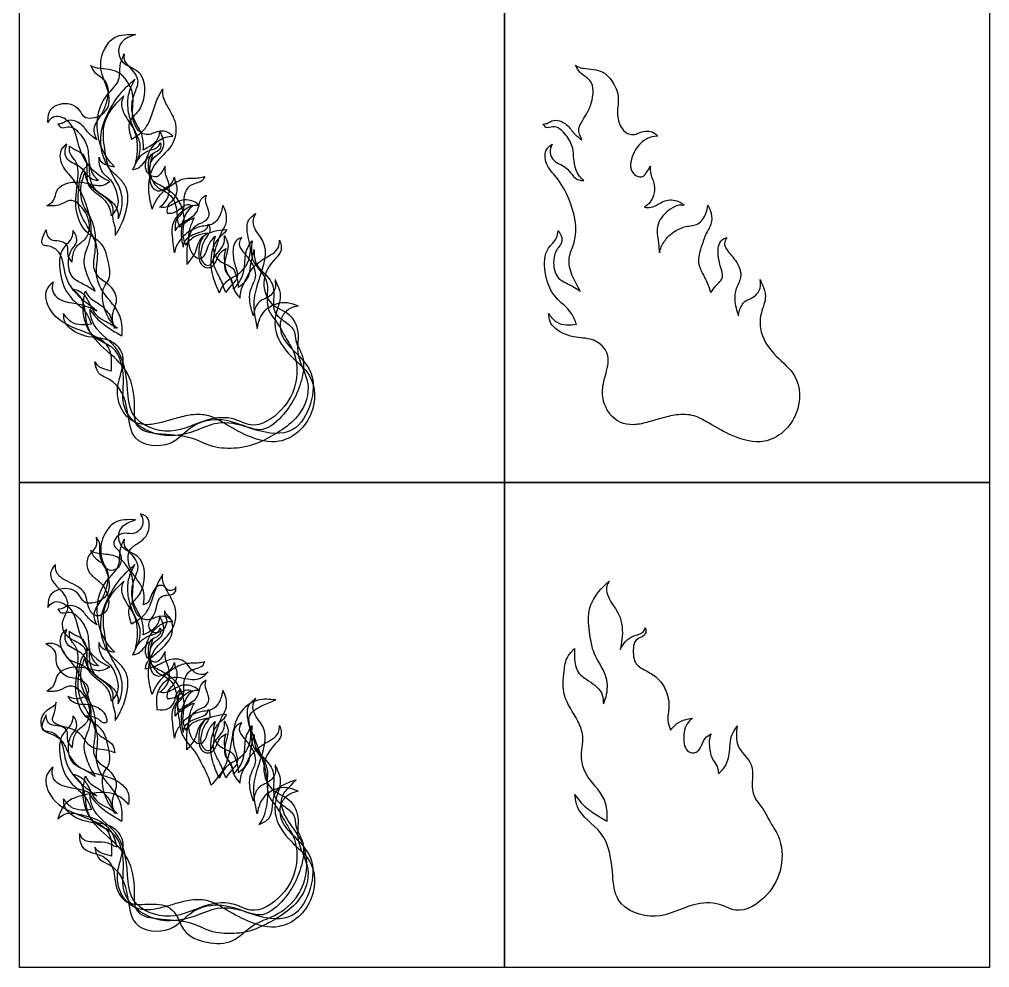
# Model space of a CAD drawing. Header units: millimetres. Extents: x 212 to 5793, y -739 to 2772.
# Drawn here: x 546.2 to 936, y -738.6 to -357.8 of the extents above; entities that cross this region are included whole.
import ezdxf

# ---------------------------------------------------------------- set-up
doc = ezdxf.new("R2010")
doc.units = ezdxf.units.MM
for name, color, linetype in [('Layer1', 6, 'Continuous'), ('Layer2', 2, 'Continuous'), ('Layer3', 5, 'Continuous'), ('Layer4', 4, 'Continuous'), ('Layer5', 3, 'Continuous'), ('Layer6', 1, 'Continuous')]:
    doc.layers.add(name, color=color, linetype=linetype)

msp = doc.modelspace()

# ---------------------------------------------------------------- linework, layer by layer
at = {"layer": 'Layer1'}
for points in [[(634.16, -465.39), (634.03, -464.2), (633.73, -461.55), (632.13, -456.72), (626.45, -455.69), (623.46, -450.27), (624.4, -446.7), (624.89, -444.85), (623.77, -446.1), (621.82, -448.27), (621.31, -451.83), (619.02, -454.53), (615.75, -452.54), (613.9, -448.2), (614.01, -442.55), (615.75, -438.89), (616.42, -437.49), (615.76, -437.73), (614.06, -438.35), (612.27, -439.9), (610.95, -440.85), (610.52, -441.16), (610.24, -440.34), (609.53, -438.3), (609.61, -434.8), (608.75, -431.09), (606.4, -427.31), (601.56, -425.87), (598.72, -421.34), (598.35, -416.39), (599.25, -413.48), (599.73, -411.9), (599.07, -412.37), (597.42, -413.55), (595.93, -416.06), (593.74, -417.78), (592.28, -418.03), (591.67, -418.14), (592.52, -416.58), (594.36, -413.2), (595.1, -407.28), (592.16, -402.15), (590.09, -396.62), (589.2, -390.57), (590.64, -385.47), (592.06, -382.87), (592.63, -381.83), (591.45, -382.87), (587.67, -386.2), (582.67, -393), (578.47, -402.41), (578.92, -411.9), (582.62, -418.56), (587.13, -422), (590.38, -426.99), (589.49, -433.88), (587.53, -439.93), (585.5, -443.31), (584.74, -444.57), (584.77, -443.4), (584.82, -441.17), (583.23, -437.71), (584.65, -432.58), (579.77, -428.27), (575.2, -425.52), (572.9, -422.1), (572.61, -420.06), (572.52, -419.4), (572.02, -420.74), (570.51, -424.78), (570.87, -431.81), (575.25, -437.49), (577.16, -444.56), (576.78, -451.31), (575.59, -457.65), (578.43, -462.23), (583.14, -464.55), (586.44, -470.55), (582.84, -476.15), (583.94, -480.04), (584.47, -481.91), (583.95, -480.09), (582.83, -476.21), (578.74, -472.03), (574.29, -469.96), (573.14, -467.61), (572.74, -466.78), (572.29, -468.98), (570.94, -475.49), (574.33, -485.89), (586.78, -489.62), (588.66, -502.18), (586.7, -515.94), (600.52, -526.67), (614.96, -524.38), (626.65, -518.62), (635.62, -520.8), (644.62, -523.72), (654.26, -515.63), (659.7, -505.09), (661, -493.42), (657.08, -487.98), (657.03, -482.24), (652.81, -479.03), (648.31, -475.96), (648.22, -470.29), (648.93, -464.34), (644.49, -459.68), (640.48, -455.43), (640.54, -451.92), (640.57, -450.19), (640, -452.39), (639.05, -456.06), (638.59, -462.05), (635.73, -464.21), (634.16, -465.39)], [(634.16, -660.27), (634.03, -659.08), (633.73, -656.43), (632.13, -651.6), (626.45, -650.57), (623.46, -645.15), (624.4, -641.58), (624.89, -639.73), (623.77, -640.98), (621.82, -643.15), (621.31, -646.71), (619.02, -649.41), (615.75, -647.42), (613.9, -643.08), (614.01, -637.43), (615.75, -633.77), (616.42, -632.37), (615.76, -632.61), (614.06, -633.23), (612.27, -634.78), (610.95, -635.73), (610.52, -636.04), (610.24, -635.22), (609.53, -633.18), (609.61, -629.68), (608.75, -625.97), (606.4, -622.19), (601.56, -620.75), (598.72, -616.22), (598.35, -611.27), (599.25, -608.36), (599.73, -606.78), (599.07, -607.25), (597.42, -608.43), (595.93, -610.94), (593.74, -612.66), (592.28, -612.91), (591.67, -613.02), (592.52, -611.46), (594.36, -608.08), (595.1, -602.16), (592.16, -597.03), (590.09, -591.5), (589.2, -585.45), (590.64, -580.35), (592.06, -577.76), (592.63, -576.71), (591.45, -577.75), (587.67, -581.08), (582.67, -587.88), (578.47, -597.29), (578.92, -606.78), (582.62, -613.44), (587.13, -616.88), (590.38, -621.87), (589.49, -628.76), (587.53, -634.82), (585.5, -638.19), (584.74, -639.45), (584.77, -638.28), (584.82, -636.05), (583.23, -632.59), (584.65, -627.46), (579.77, -623.15), (575.2, -620.4), (572.9, -616.98), (572.61, -614.94), (572.52, -614.28), (572.02, -615.62), (570.51, -619.66), (570.87, -626.69), (575.25, -632.37), (577.16, -639.44), (576.78, -646.19), (575.59, -652.53), (578.43, -657.11), (583.14, -659.43), (586.44, -665.43), (582.84, -671.03), (583.94, -674.92), (584.47, -676.79), (583.95, -674.97), (582.83, -671.09), (578.74, -666.91), (574.29, -664.84), (573.14, -662.49), (572.74, -661.66), (572.29, -663.86), (570.94, -670.37), (574.33, -680.77), (586.78, -684.5), (588.66, -697.06), (586.7, -710.82), (600.52, -721.55), (614.96, -719.26), (626.65, -713.5), (635.62, -715.68), (644.62, -718.6), (654.26, -710.51), (659.7, -699.97), (661, -688.3), (657.08, -682.86), (657.03, -677.12), (652.81, -673.91), (648.31, -670.84), (648.22, -665.17), (648.93, -659.22), (644.49, -654.56), (640.48, -650.31), (640.54, -646.8), (640.57, -645.07), (640, -647.27), (639.05, -650.94), (638.59, -656.93), (635.73, -659.09), (634.16, -660.27)]]:
    msp.add_open_spline(points, degree=3, knots=[0, 0, 0, 0, 3.375201, 7.529173, 12.855339, 17.631613, 22.827219, 22.827219, 22.827219, 27.366572, 30.660267, 32.884442, 35.678193, 39.127715, 46.101529, 50.397008, 50.397008, 50.397008, 52.325213, 55.410056, 56.87162, 56.87162, 56.87162, 59.281532, 62.838327, 66.468617, 69.822868, 74.622497, 79.716199, 83.56891, 88.125675, 88.125675, 88.125675, 90.360038, 93.723252, 96.116643, 97.809718, 97.809718, 97.809718, 102.752938, 108.524921, 113.326998, 118.820914, 125.009905, 129.925574, 133.237998, 133.237998, 133.237998, 137.595177, 147.244879, 156.514004, 165.737453, 172.553321, 176.919887, 181.477457, 188.334308, 195.16853, 199.246893, 199.246893, 199.246893, 202.464437, 205.389799, 209.527321, 215.880461, 220.989542, 224.841267, 226.691807, 226.691807, 226.691807, 230.66541, 238.704998, 244.774965, 250.242067, 258.639215, 263.646888, 267.482707, 272.540376, 278.247035, 283.847766, 289.065187, 289.065187, 289.065187, 294.267131, 300.160745, 304.787025, 307.289479, 307.289479, 307.289479, 313.57691, 325.924403, 332.789939, 347.001574, 355.314514, 370.922727, 385.821518, 394.513053, 406.240506, 410.332675, 419.930524, 436.354124, 444.175625, 450.602995, 454.156231, 459.195862, 464.398999, 468.286501, 474.056724, 480.370933, 485.109322, 489.729862, 489.729862, 489.729862, 496.120389, 500.397595, 505.573236, 505.573236, 505.573236, 505.573236], dxfattribs=at)
at = {"layer": 'Layer2'}
for points in [[(639.71, -446.71), (638.92, -447.83), (636.61, -451.14), (637.07, -457.46), (635.18, -463.13), (632.9, -465.26), (632.16, -465.96), (632.08, -464.93), (631.93, -462.82), (629.21, -459.75), (628.55, -455.41), (628.35, -451.69), (629.12, -450.14), (629.28, -449.82), (628.41, -450.37), (626.4, -451.63), (625.5, -454.61), (624.13, -456.75), (622.31, -457.81), (620.12, -457.23), (618.49, -455.11), (618.06, -450.86), (618.7, -446.12), (621.18, -444.04), (621.77, -443.54), (620.31, -443.78), (618, -444.16), (614.96, -445.96), (613.69, -447.53), (612.96, -448.43), (612.46, -447.11), (611.32, -444.11), (612.78, -438.67), (611.5, -432.49), (607.85, -427.05), (602.93, -424.5), (598.58, -421.98), (597.73, -417.13), (598.01, -411.75), (602.18, -410.95), (603.24, -408.83), (602.94, -407.72), (602.82, -407.27), (602.6, -407.79), (601.77, -409.75), (598.01, -410.24), (594.66, -412.6), (593.38, -414.81), (592.73, -415.94), (592.99, -414.62), (593.89, -410.05), (593.37, -402.24), (588.28, -396.63), (586.74, -391.37), (587.89, -389.21), (588.24, -388.55), (587.1, -389.59), (583.54, -392.83), (579.2, -400.18), (580.41, -409.38), (581.83, -418.47), (587.4, -425.29), (587.89, -432.98), (586.47, -436.59), (585.96, -437.88), (585.92, -436.64), (585.8, -432.66), (580.88, -428.95), (575.17, -425.55), (574.14, -420.08), (574.33, -416.76), (574.39, -415.64), (573.37, -416.66), (570.92, -419.12), (569.95, -425.92), (569.24, -435.34), (575.28, -442.91), (578.52, -451.57), (576.41, -458.84), (579.24, -468.07), (586.43, -473.84), (587.67, -481.29), (587.48, -484.24), (587.44, -484.88), (585.54, -483.83), (581.62, -481.65), (577.19, -478.03), (575.17, -475.21), (574.51, -474.28), (574.74, -476.02), (575.62, -482.45), (587.86, -489.32), (589.58, -503.95), (590.67, -519.44), (607.71, -525.83), (620, -518.08), (631.65, -517.23), (641.12, -522.85), (652.47, -515.38), (658.34, -503.77), (657.71, -492.14), (652.98, -485.66), (650.25, -479.65), (643.91, -473.54), (647.86, -462.21), (638.73, -455.61), (639.4, -449.56), (639.71, -446.71)], [(639.71, -641.59), (638.92, -642.72), (636.61, -646.02), (637.07, -652.34), (635.18, -658.01), (632.9, -660.14), (632.16, -660.84), (632.08, -659.81), (631.93, -657.7), (629.21, -654.63), (628.55, -650.29), (628.35, -646.57), (629.12, -645.02), (629.28, -644.7), (628.41, -645.25), (626.4, -646.51), (625.5, -649.49), (624.13, -651.63), (622.31, -652.69), (620.12, -652.11), (618.49, -649.99), (618.06, -645.74), (618.7, -641), (621.18, -638.92), (621.77, -638.42), (620.31, -638.66), (618, -639.04), (614.96, -640.84), (613.69, -642.41), (612.96, -643.31), (612.46, -641.99), (611.32, -638.99), (612.78, -633.55), (611.5, -627.37), (607.85, -621.93), (602.93, -619.38), (598.58, -616.86), (597.73, -612.01), (598.01, -606.63), (602.18, -605.83), (603.24, -603.71), (602.94, -602.6), (602.82, -602.15), (602.6, -602.67), (601.77, -604.63), (598.01, -605.12), (594.66, -607.48), (593.38, -609.69), (592.73, -610.82), (592.99, -609.5), (593.89, -604.93), (593.37, -597.12), (588.28, -591.51), (586.74, -586.25), (587.89, -584.09), (588.24, -583.43), (587.1, -584.47), (583.54, -587.71), (579.2, -595.06), (580.41, -604.26), (581.83, -613.35), (587.4, -620.17), (587.89, -627.86), (586.47, -631.47), (585.96, -632.76), (585.92, -631.52), (585.8, -627.54), (580.88, -623.83), (575.17, -620.43), (574.14, -614.96), (574.33, -611.64), (574.39, -610.52), (573.37, -611.54), (570.92, -614), (569.95, -620.8), (569.24, -630.22), (575.28, -637.79), (578.52, -646.45), (576.41, -653.72), (579.24, -662.95), (586.43, -668.72), (587.67, -676.17), (587.48, -679.12), (587.44, -679.76), (585.54, -678.71), (581.62, -676.53), (577.19, -672.91), (575.17, -670.09), (574.51, -669.16), (574.74, -670.9), (575.62, -677.33), (587.86, -684.2), (589.58, -698.83), (590.67, -714.32), (607.71, -720.71), (620, -712.96), (631.65, -712.11), (641.12, -717.73), (652.47, -710.26), (658.34, -698.65), (657.71, -687.02), (652.98, -680.54), (650.25, -674.53), (643.91, -668.42), (647.86, -657.09), (638.73, -650.49), (639.4, -644.44), (639.71, -641.59)]]:
    msp.add_open_spline(points, degree=3, knots=[0, 0, 0, 0, 4.024491, 11.86866, 18.136822, 21.160105, 21.160105, 21.160105, 24.171123, 27.342608, 32.927012, 37.03424, 38.088121, 38.088121, 38.088121, 41.072411, 45.012914, 46.949736, 48.628143, 50.956682, 53.000641, 56.284729, 63.582604, 65.865918, 65.865918, 65.865918, 70.268284, 72.812128, 76.268751, 76.268751, 76.268751, 80.41007, 85.672157, 92.517906, 98.793196, 104.493575, 109.315472, 112.588027, 119.096814, 121.958104, 123.961647, 125.344638, 125.344638, 125.344638, 126.986768, 131.488936, 135.229789, 139.073793, 139.073793, 139.073793, 143.133415, 153.10515, 160.7662, 165.748079, 167.944681, 167.944681, 167.944681, 172.591061, 182.426701, 191.888451, 199.647224, 209.753181, 217.20994, 221.364267, 221.364267, 221.364267, 224.98148, 232.974508, 237.900246, 244.552832, 247.969377, 247.969377, 247.969377, 252.197804, 258.166663, 267.825784, 279.538265, 285.881048, 294.824439, 301.065463, 313.774181, 320.730363, 322.659004, 322.659004, 322.659004, 329.180557, 336.136483, 339.554858, 339.554858, 339.554858, 344.689791, 358.50005, 376.03917, 386.475731, 402.62958, 418.763299, 429.074629, 435.85994, 449.816156, 462.33444, 474.915155, 481.962533, 486.074747, 494.769434, 506.217348, 515.333685, 523.420182, 523.420182, 523.420182, 523.420182], dxfattribs=at)
at = {"layer": 'Layer3'}
for points in [[(650.77, -446.53), (650.69, -447.54), (650.41, -451.04), (643.98, -453.7), (639.3, -457.96), (636.71, -463.25), (635, -466.71), (634.93, -469.17), (634.92, -469.7), (634.15, -468.91), (632.02, -466.71), (631.78, -462.24), (627.58, -457.92), (629.54, -452.63), (630.37, -447.73), (629.17, -445.66), (628.57, -444.62), (628.65, -445.3), (628.86, -447.12), (627.18, -450.45), (624.39, -452.84), (623.68, -455.57), (622.12, -457.15), (618.83, -454.95), (618.94, -450.33), (620.4, -446.31), (622.76, -443.75), (622.83, -441.51), (622.35, -440.39), (622.17, -439.97), (622.05, -440.51), (621.65, -442.18), (619.05, -443.19), (616.25, -444.02), (613.84, -445.3), (612.24, -447.34), (612.08, -448.71), (612, -449.31), (611.58, -447.34), (610.69, -443.15), (612.11, -437.61), (614.13, -434.05), (615.5, -433.01), (615.82, -432.76), (615.12, -432.45), (613.05, -431.54), (610.7, -434.2), (608.02, -435.63), (606.35, -435.67), (605.53, -435.69), (605.5, -434.52), (605.46, -432.63), (607.93, -430.53), (609.61, -427.88), (609.53, -424.87), (608.73, -422.89), (608.6, -421.76), (608.53, -421.17), (608.22, -422.06), (607.66, -423.68), (605.11, -425.4), (602.24, -427.45), (599.29, -425.22), (598.1, -420.61), (598.07, -414.11), (603.11, -411.48), (604.5, -407.93), (603.75, -405.06), (602.87, -403.42), (602.59, -402.88), (602.52, -403.56), (602.33, -405.4), (600.51, -407.58), (598.12, -409.03), (596.63, -409.78), (595.88, -410.17), (595.92, -408.26), (595.99, -404.34), (592.74, -399.56), (590.72, -393.82), (591.93, -388.17), (594.99, -381.97), (591.02, -377.47), (587.95, -374.2), (588.24, -372.4), (588.36, -371.65), (587.7, -373.12), (586.22, -376.39), (587.01, -383.25), (578.65, -389.67), (576.23, -402.33), (580.04, -412.29), (583.68, -416.22), (584.39, -416.99), (583.64, -416.83), (581.86, -416.44), (579.69, -415.67), (578.46, -414.25), (578.32, -413.5), (578.26, -413.13), (578.22, -413.82), (578.1, -416.41), (579.86, -420.03), (583.49, -422.52), (585.08, -426.38), (586.5, -430.7), (585.25, -434.69), (583.62, -436.2), (583.09, -436.69), (582.9, -435.48), (582.39, -432.25), (578.5, -428.35), (573.03, -424.78), (573.39, -418.92), (573.24, -414.85), (571.6, -411.18), (568.48, -410.24), (566.79, -409.01), (566.31, -408.66), (566.3, -409.58), (566.26, -411.99), (570.25, -415.69), (569.62, -424.15), (568.11, -433.43), (571.7, -443.37), (580.26, -447.42), (582.06, -455.24), (583.08, -461.78), (579, -466.28), (579.81, -472.18), (581.71, -477.91), (584.22, -480.55), (585.48, -481.86), (584.15, -480.98), (581.69, -479.33), (576.35, -477.08), (574.56, -471.4), (571.26, -466.96), (568.61, -466.29), (567.56, -466.02), (569.01, -467.35), (573.31, -471.27), (572.08, -482.33), (580.92, -490.74), (590.2, -498.35), (592.94, -509.58), (591.72, -523.84), (604.53, -524.31), (616.63, -525.59), (623.61, -530.24), (636.45, -530.23), (645.21, -526.81), (659.52, -518.4), (664.19, -503.58), (656.91, -493.51), (658.94, -483.75), (655.59, -475.41), (646.02, -472.88), (643.05, -461.98), (647.53, -455.25), (652.11, -450.74), (651.21, -447.92), (650.77, -446.53)], [(650.77, -641.41), (650.69, -642.42), (650.41, -645.92), (643.98, -648.58), (639.3, -652.84), (636.71, -658.13), (635, -661.59), (634.93, -664.05), (634.92, -664.58), (634.15, -663.79), (632.02, -661.59), (631.78, -657.12), (627.58, -652.8), (629.54, -647.51), (630.37, -642.61), (629.17, -640.54), (628.57, -639.5), (628.65, -640.18), (628.86, -642), (627.18, -645.33), (624.39, -647.72), (623.68, -650.45), (622.12, -652.03), (618.83, -649.83), (618.94, -645.21), (620.4, -641.19), (622.76, -638.63), (622.83, -636.39), (622.35, -635.27), (622.17, -634.85), (622.05, -635.39), (621.65, -637.06), (619.05, -638.07), (616.25, -638.9), (613.84, -640.18), (612.24, -642.22), (612.08, -643.59), (612, -644.19), (611.58, -642.23), (610.69, -638.03), (612.11, -632.49), (614.13, -628.93), (615.5, -627.89), (615.82, -627.64), (615.12, -627.33), (613.05, -626.42), (610.7, -629.08), (608.02, -630.51), (606.35, -630.55), (605.53, -630.57), (605.5, -629.4), (605.46, -627.51), (607.93, -625.41), (609.61, -622.76), (609.53, -619.75), (608.73, -617.77), (608.6, -616.65), (608.53, -616.05), (608.22, -616.94), (607.66, -618.56), (605.11, -620.28), (602.24, -622.33), (599.29, -620.1), (598.1, -615.49), (598.07, -608.99), (603.11, -606.37), (604.5, -602.81), (603.75, -599.94), (602.87, -598.3), (602.59, -597.76), (602.52, -598.44), (602.33, -600.28), (600.51, -602.46), (598.12, -603.91), (596.63, -604.66), (595.88, -605.05), (595.92, -603.14), (595.99, -599.22), (592.74, -594.44), (590.72, -588.7), (591.93, -583.05), (594.99, -576.85), (591.02, -572.35), (587.95, -569.09), (588.24, -567.28), (588.36, -566.53), (587.7, -568), (586.22, -571.27), (587.01, -578.13), (578.65, -584.55), (576.23, -597.21), (580.04, -607.17), (583.68, -611.1), (584.39, -611.87), (583.64, -611.71), (581.86, -611.32), (579.69, -610.55), (578.46, -609.13), (578.32, -608.38), (578.26, -608.01), (578.22, -608.7), (578.1, -611.29), (579.86, -614.91), (583.49, -617.4), (585.08, -621.26), (586.5, -625.58), (585.25, -629.57), (583.62, -631.08), (583.09, -631.57), (582.9, -630.36), (582.39, -627.13), (578.5, -623.23), (573.03, -619.66), (573.39, -613.8), (573.24, -609.73), (571.6, -606.06), (568.48, -605.12), (566.79, -603.89), (566.31, -603.54), (566.3, -604.46), (566.26, -606.87), (570.25, -610.57), (569.62, -619.03), (568.11, -628.31), (571.7, -638.25), (580.26, -642.3), (582.06, -650.12), (583.08, -656.66), (579, -661.16), (579.81, -667.06), (581.71, -672.79), (584.22, -675.43), (585.48, -676.74), (584.15, -675.86), (581.69, -674.21), (576.35, -671.96), (574.56, -666.28), (571.26, -661.84), (568.61, -661.17), (567.56, -660.9), (569.01, -662.23), (573.31, -666.15), (572.08, -677.21), (580.92, -685.62), (590.2, -693.23), (592.94, -704.46), (591.72, -718.72), (604.53, -719.19), (616.63, -720.47), (623.61, -725.12), (636.45, -725.11), (645.21, -721.69), (659.52, -713.28), (664.19, -698.46), (656.91, -688.39), (658.94, -678.63), (655.59, -670.29), (646.02, -667.76), (643.05, -656.86), (647.53, -650.13), (652.11, -645.62), (651.21, -642.8), (650.77, -641.41)]]:
    msp.add_open_spline(points, degree=3, knots=[0, 0, 0, 0, 2.908811, 10.09273, 18.011269, 21.933308, 27.684968, 29.272717, 29.272717, 29.272717, 32.520816, 38.272475, 41.712779, 49.385944, 52.846998, 56.312183, 56.312183, 56.312183, 58.319808, 61.747776, 66.923086, 68.9097, 70.151727, 72.86982, 77.785405, 83.001962, 85.577947, 87.858462, 89.225628, 89.225628, 89.225628, 90.832483, 94.189336, 96.536134, 99.862885, 102.164764, 103.951442, 103.951442, 103.951442, 109.9242, 116.681107, 120.626166, 121.838125, 121.838125, 121.838125, 123.986044, 128.180636, 130.678619, 133.101029, 133.101029, 133.101029, 136.36715, 138.407663, 142.409953, 145.407537, 147.006204, 148.793498, 148.793498, 148.793498, 151.527507, 153.740478, 158.040504, 160.323557, 163.467056, 172.326853, 176.447368, 179.295756, 183.064588, 184.904465, 184.904465, 184.904465, 186.933382, 190.377847, 192.840121, 195.364917, 195.364917, 195.364917, 200.952908, 206.823098, 212.258404, 218.668734, 223.869313, 231.318899, 234.383164, 236.55667, 236.55667, 236.55667, 241.364578, 247.255295, 255.622139, 269.957522, 282.844653, 285.989616, 285.989616, 285.989616, 288.295198, 291.49451, 292.628566, 293.742856, 293.742856, 293.742856, 295.817009, 301.522429, 304.707179, 308.789673, 313.648955, 318.146594, 320.28467, 320.28467, 320.28467, 323.87808, 329.896359, 336.267524, 341.869213, 345.979004, 348.709098, 353.20319, 354.995516, 354.995516, 354.995516, 357.672639, 362.013859, 369.814789, 381.101759, 390.946204, 398.702826, 407.349892, 413.792648, 417.100213, 424.485814, 429.868766, 435.229356, 435.229356, 435.229356, 440.050673, 444.164466, 451.891435, 456.726786, 459.903904, 459.903904, 459.903904, 465.605297, 476.746603, 489.058707, 499.941226, 512.57179, 520.909133, 536.920118, 549.558324, 560.200304, 568.991602, 580.301534, 596.504177, 609.313323, 622.938424, 629.57692, 638.533654, 646.598349, 656.865854, 666.28462, 670.438781, 674.48489, 674.48489, 674.48489, 674.48489], dxfattribs=at)
at = {"layer": 'Layer4'}
for points in [[(607.85, -404.73), (606.19, -403.32), (600.74, -403.19), (599.14, -403.83), (596.58, -403.96), (591.84, -397.6), (591.84, -388.51), (589.02, -381.98), (585.69, -378.97), (577.94, -377.44), (575.69, -376.8), (574.8, -376.22)], [(574.8, -376.22), (576.59, -379.1), (580.56, -382.37), (581.07, -391.47), (579.18, -395.87), (577.13, -399.15), (576.11, -401.81), (577.34, -406.11)], [(577.34, -406.11), (574.33, -403.79), (571.18, -400.13), (565.28, -398.59), (563.35, -399.55), (561.68, -399.87)], [(561.68, -399.87), (563.16, -401.28), (565.53, -400.96), (570.86, -404.23), (573.62, -409.56), (574.07, -413.8), (576.3, -420.76), (578.04, -422.53)], [(604.85, -416.78), (603.44, -419.08), (601.45, -421), (597.73, -419.32), (597.28, -413.88), (601.13, -407.41), (603.63, -405.62), (606.45, -404.79), (607.85, -404.73)], [(565.34, -407.97), (563.34, -409.71), (563.15, -415.7), (567.02, -421.13), (572.05, -429.84), (574.19, -447.44), (572.22, -453.71), (573.47, -460.66), (576.68, -466.98)], [(578.04, -422.53), (576.11, -422.28), (570.88, -417.38), (565.6, -413.9), (564.57, -411.32), (565.34, -407.97)], [(602.54, -433.18), (604.79, -431.14), (606.13, -423.24), (605.1, -420.3), (604.78, -418.5), (604.85, -416.78)], [(618.43, -432.42), (616.83, -431.26), (611.26, -430.5), (606.51, -432.8), (603.7, -433.38), (602.54, -433.18)], [(608.49, -451.58), (608.05, -447.59), (607.92, -440.23), (613.11, -433.82), (616.51, -432.42), (618.43, -432.42)], [(627.98, -432.38), (627.08, -435.8), (623.96, -439.87), (619.06, -441.01), (614.22, -443.18), (611.74, -445.28), (610.4, -446.99), (609.19, -449.09), (608.49, -451.58)], [(629.13, -467.51), (627.66, -463.62), (626.46, -461.07), (624.37, -456.28), (625.63, -448.16), (627.6, -443.13), (629.13, -440.02), (629.26, -435.69), (627.98, -432.38)], [(567.76, -442.61), (567.13, -445.52), (563.92, -449.67), (562.57, -459.21), (566.72, -469.29), (573.08, -475.85), (575.16, -480.26)], [(576.68, -466.98), (572.37, -464.39), (567.96, -461.7), (565.99, -454.54), (567.55, -449.87), (568.79, -448.21), (569, -444.69), (567.76, -442.61)], [(635.56, -445.43), (633.65, -446.39), (632.06, -452.05), (633.14, -457.39), (633.78, -461.27), (631.17, -464.84), (629.13, -467.51)], [(640.21, -476.92), (638.74, -470.43), (639.32, -465.92), (641.1, -461.4), (639, -454.66), (635.43, -450.08), (634.67, -448.36), (635.12, -446.2), (635.56, -445.43)], [(648.93, -462.33), (649.84, -464.34), (651.05, -468.99), (649.43, -475.65), (649.03, -481.81), (655.39, -493.04), (662.77, -501.01), (663.47, -515.95), (650.65, -527.25), (637.92, -525.03), (628.43, -519.99), (622.37, -517.06), (615.3, -516.66), (609.03, -518.07), (603.38, -519.68), (597.82, -520.59), (592.87, -519.68), (587.02, -513.73), (585.6, -506.66), (587.02, -499.9), (587.49, -492.01), (582.43, -486.83), (575.03, -485.44), (566.67, -481.95), (564.52, -479.17), (563.95, -475.95)], [(648.93, -462.33), (648.93, -465.79), (645.56, -469.67), (642.95, -471.01), (640.65, -474.76), (640.21, -476.92)], [(575.16, -480.26), (571.19, -480.52), (567.08, -479.29), (563.95, -475.95)], [(607.85, -599.61), (606.19, -598.2), (600.74, -598.07), (599.14, -598.71), (596.58, -598.84), (591.84, -592.48), (591.84, -583.39), (589.02, -576.86), (585.69, -573.85), (577.94, -572.32), (575.69, -571.68), (574.8, -571.1)], [(574.8, -571.1), (576.59, -573.98), (580.56, -577.25), (581.07, -586.35), (579.18, -590.75), (577.13, -594.03), (576.11, -596.69), (577.34, -600.99)], [(577.34, -600.99), (574.33, -598.67), (571.18, -595.01), (565.28, -593.47), (563.35, -594.43), (561.68, -594.75)], [(561.68, -594.75), (563.16, -596.16), (565.53, -595.84), (570.86, -599.12), (573.62, -604.44), (574.07, -608.68), (576.3, -615.64), (578.04, -617.41)], [(604.85, -611.66), (603.44, -613.96), (601.45, -615.88), (597.73, -614.2), (597.28, -608.76), (601.13, -602.29), (603.63, -600.5), (606.45, -599.67), (607.85, -599.61)], [(565.34, -602.85), (563.34, -604.59), (563.15, -610.58), (567.02, -616.01), (572.05, -624.72), (574.19, -642.32), (572.22, -648.59), (573.47, -655.54), (576.68, -661.87)], [(578.04, -617.41), (576.11, -617.16), (570.88, -612.26), (565.6, -608.78), (564.57, -606.2), (565.34, -602.85)], [(602.54, -628.06), (604.79, -626.02), (606.13, -618.12), (605.1, -615.18), (604.78, -613.38), (604.85, -611.66)], [(618.43, -627.3), (616.83, -626.14), (611.26, -625.38), (606.51, -627.68), (603.7, -628.26), (602.54, -628.06)], [(608.49, -646.46), (608.05, -642.47), (607.92, -635.11), (613.11, -628.7), (616.51, -627.3), (618.43, -627.3)], [(627.98, -627.26), (627.08, -630.68), (623.96, -634.75), (619.06, -635.9), (614.22, -638.06), (611.74, -640.16), (610.4, -641.88), (609.19, -643.97), (608.49, -646.46)], [(629.13, -662.39), (627.66, -658.5), (626.46, -655.95), (624.37, -651.16), (625.63, -643.04), (627.6, -638.01), (629.13, -634.9), (629.26, -630.57), (627.98, -627.26)], [(567.76, -637.49), (567.13, -640.4), (563.92, -644.55), (562.57, -654.09), (566.72, -664.17), (573.08, -670.73), (575.16, -675.14)], [(576.68, -661.87), (572.37, -659.27), (567.96, -656.58), (565.99, -649.42), (567.55, -644.75), (568.79, -643.09), (569, -639.57), (567.76, -637.49)], [(635.56, -640.31), (633.65, -641.27), (632.06, -646.93), (633.14, -652.27), (633.78, -656.15), (631.17, -659.72), (629.13, -662.39)], [(640.21, -671.8), (638.74, -665.31), (639.32, -660.8), (641.1, -656.28), (639, -649.54), (635.43, -644.96), (634.67, -643.24), (635.12, -641.08), (635.56, -640.31)], [(648.93, -657.21), (649.84, -659.22), (651.05, -663.87), (649.43, -670.53), (649.03, -676.69), (655.39, -687.92), (662.77, -695.89), (663.47, -710.83), (650.65, -722.13), (637.92, -719.91), (628.43, -714.87), (622.37, -711.94), (615.3, -711.54), (609.03, -712.95), (603.38, -714.56), (597.82, -715.47), (592.87, -714.56), (587.02, -708.61), (585.6, -701.54), (587.02, -694.78), (587.49, -686.89), (582.43, -681.71), (575.03, -680.32), (566.67, -676.83), (564.52, -674.05), (563.95, -670.83)], [(648.93, -657.21), (648.93, -660.67), (645.56, -664.55), (642.95, -665.89), (640.65, -669.64), (640.21, -671.8)], [(575.16, -675.14), (571.19, -675.4), (567.08, -674.17), (563.95, -670.83)]]:
    msp.add_spline(points, degree=3, dxfattribs=at)
at = {"layer": 'Layer5'}
for points in [[(546.23, -348.87), (741.11, -348.87), (741.11, -543.75), (546.23, -543.75)], [(741.11, -348.87), (935.99, -348.87), (935.99, -543.75), (741.11, -543.75)]]:
    msp.add_lwpolyline(points, close=True, dxfattribs=at)
for points, knots in [([(658.22, -472.86), (656.83, -472.3), (652.43, -470.55), (645.77, -472.96), (642.56, -477.99), (642.05, -480.6), (641.77, -481.99), (640.98, -478.26), (639.52, -471.48), (643, -460.37), (646.98, -448.9), (640.6, -442.73), (639.77, -438.36), (640.73, -436.53), (641.16, -435.72), (639.96, -436.64), (637.89, -438.24), (637.38, -444.01), (640.48, -450.85), (636.34, -459.76), (629.15, -462.28), (627.35, -465.94), (626.53, -467.61), (625.42, -465.15), (622.78, -459.3), (622.85, -450.63), (626.32, -445.22), (628.75, -443.55), (629.35, -442.43), (629.49, -442.15), (627.83, -442.31), (624.26, -442.66), (618.18, -445.23), (617.33, -451.88), (614.62, -454.97), (613.45, -456.3), (613.43, -454.92), (613.36, -449.53), (614.29, -440.66), (621.01, -439.28), (622.93, -435.85), (621.3, -432.79), (620.73, -430.05), (621.13, -428.7), (621.23, -428.34), (620.49, -428.84), (618.34, -430.31), (618.44, -436.86), (611.62, -438.61), (609.33, -441.94), (608.77, -442.76), (608.73, -441.2), (608.66, -438.28), (613.01, -434.82), (611.55, -429.1), (614.65, -423.51), (619.58, -423.5), (620.47, -421.4), (620.67, -420.93), (619.95, -421.12), (617.46, -421.77), (612.8, -421.1), (607.58, -423.89), (603.82, -426.97), (601.09, -430.44), (600.09, -432.71), (599.5, -434.07), (598.91, -431.77), (597.39, -425.91), (599.15, -415.54), (608.03, -409.69), (609.87, -400.88), (607.17, -395.12), (604.83, -391.39), (603.52, -388.13), (603.73, -386.4), (603.8, -385.78), (603.11, -386.96), (601.27, -390.1), (599.62, -395.85), (597.04, -402.43), (593.08, -404.78), (591.24, -405.88), (590.49, -403.36), (589.23, -399.14), (594.22, -394.93), (597.17, -388.37), (596.29, -378.07), (587.9, -376.36), (585.59, -371.23), (586.66, -367), (589.87, -364.94), (591.89, -364.24), (592.93, -363.89), (589.89, -363.8), (584.71, -363.66), (579.62, -370.06), (577.97, -378.35), (582.09, -385.46), (582.75, -392.46), (579.47, -396.25), (576.02, -397.59), (571.85, -397.38), (570.39, -393.73), (566.83, -391.27), (562.46, -391.53), (557.92, -393.79), (557.75, -397.15), (557.66, -399.17), (558.26, -398.33), (559, -397.3), (562.06, -396.31), (568.83, -399.61), (569.57, -411.61), (576.48, -420.16), (581.88, -422.58), (582.59, -422.89), (581.69, -423.47), (579.25, -425.06), (574.6, -423.88), (569.7, -422.82), (565.21, -423.44), (560.75, -425.9), (560.66, -430.77), (558.08, -432.19), (557.22, -432.66), (559.07, -432.76), (562.3, -432.93), (567.53, -428.98), (573.79, -435.35), (574.91, -441.65), (572.8, -446.4), (569.21, -448.22), (567.61, -452.04), (567.47, -454.41), (567.41, -455.29), (566.72, -454.57), (564.95, -452.7), (566.31, -448.28), (562.21, -446.34), (559.04, -446.81), (557.14, -444.55), (557.03, -443.05), (556.97, -442.29), (555.7, -445), (553.96, -448.67), (559.1, -448.77), (564.07, -452.07), (563.74, -462.55), (570.74, -470.01), (575.84, -473.7), (577.36, -474.81), (574.95, -473.75), (570.31, -471.71), (563.91, -471.46), (559.98, -468.55), (559.21, -465.57), (559.6, -463.92), (559.76, -463.25), (558.78, -464.23), (555.9, -467.11), (558.65, -477.66), (569.78, -482.54), (583.58, -487.34), (583.3, -495.52), (583.18, -498.99), (582.25, -498.72), (580.39, -498.17), (577.82, -497.26), (576.87, -495.89), (576.5, -495.35), (576.89, -497.19), (577.62, -500.64), (586.24, -503.28), (590.22, -513.87), (590.8, -528.55), (607.65, -530.59), (615.2, -519.87), (628.93, -517.33), (640.72, -523.54), (656.77, -525.44), (664.11, -512.37), (664.99, -500.24), (657.8, -491.86), (650.77, -485.88), (650.78, -477.56), (654.48, -473.77), (657.11, -473.13), (658.22, -472.86)], [0, 0, 0, 0, 4.453688, 14.090884, 17.808885, 22.012739, 22.012739, 22.012739, 33.141626, 42.265387, 57.435318, 63.822183, 67.184398, 69.887286, 69.887286, 69.887286, 74.196913, 77.355242, 86.259532, 96.03951, 102.442887, 107.832649, 107.832649, 107.832649, 115.937269, 127.056428, 131.882228, 134.707154, 135.64768, 135.64768, 135.64768, 140.713087, 146.559726, 153.502467, 158.783598, 158.783598, 158.783598, 163.048562, 175.406494, 179.373489, 181.918328, 185.891827, 188.965197, 190.081706, 190.081706, 190.081706, 192.673961, 197.597858, 206.732384, 209.686425, 209.686425, 209.686425, 214.113688, 218.00679, 224.515321, 229.782315, 234.938661, 236.399932, 236.399932, 236.399932, 238.62953, 244.081613, 249.962782, 255.662119, 258.670635, 263.083921, 263.083921, 263.083921, 270.21916, 281.296822, 291.676069, 300.352191, 305.402935, 310.389557, 313.706319, 315.566444, 315.566444, 315.566444, 319.672535, 326.410485, 333.640558, 339.889273, 339.889273, 339.889273, 346.965763, 351.751142, 357.695161, 368.915565, 376.016586, 379.997136, 384.55257, 387.693455, 390.997258, 390.997258, 390.997258, 399.539552, 405.53128, 413.80127, 423.247458, 429.727071, 433.003161, 437.489764, 440.732301, 444.02672, 448.201278, 452.924998, 456.616656, 462.156305, 462.156305, 462.156305, 465.107076, 465.801651, 471.637757, 483.793054, 499.231306, 501.540169, 501.540169, 501.540169, 504.6347, 510.033989, 514.818572, 519.820084, 523.383715, 529.036576, 531.870671, 531.870671, 531.870671, 537.31911, 541.377834, 549.329902, 557.525173, 559.90631, 564.362443, 568.878015, 571.519928, 571.519928, 571.519928, 574.397567, 578.925714, 582.365167, 585.798465, 588.003571, 590.254682, 590.254682, 590.254682, 596.506319, 598.766073, 603.44031, 613.255396, 626.549479, 632.244045, 632.244045, 632.244045, 640.096636, 647.373423, 650.883591, 653.908683, 655.958849, 655.958849, 655.958849, 659.959667, 667.681524, 683.016792, 695.92792, 705.450797, 705.450797, 705.450797, 708.371916, 711.316645, 713.26418, 713.26418, 713.26418, 718.472781, 723.046815, 737.870669, 748.987368, 762.91804, 774.679393, 786.342492, 800.699335, 815.216342, 828.12529, 840.483438, 849.255005, 860.158486, 866.828691, 871.465866, 874.866051, 874.866051, 874.866051, 874.866051]), ([(758.83, -475.95), (758.91, -477.06), (759.08, -479.37), (762.72, -483.57), (769.36, -485.83), (777.43, -485.79), (783.8, -491.9), (782.05, -499.71), (779.9, -506.67), (781.37, -514.37), (786.44, -519.92), (792.94, -520.92), (798.37, -519.74), (804.07, -517.98), (810.32, -516.32), (817.32, -516.45), (824.51, -520.7), (833.09, -525.72), (847.28, -529.7), (860.53, -517.59), (859.95, -501.03), (849.37, -493.07), (843.27, -484.2), (843.96, -475.34), (846.7, -469.7), (845.09, -465.1), (844.12, -462.99), (843.81, -462.33), (843.95, -463.51), (844.31, -466.46), (841.21, -469.64), (837.17, -470.88), (835.57, -474.05), (835.21, -476.2), (835.09, -476.92), (834.43, -474.79), (833.31, -471.19), (833.84, -465.71), (837.12, -460.87), (834.37, -454.59), (830.96, -451.31), (829.26, -448.3), (829.74, -446.55), (830.29, -445.68), (830.44, -445.43), (829.75, -445.7), (827.16, -446.69), (826.6, -452.22), (827.74, -456.76), (829.49, -461.65), (826.1, -464.52), (824.64, -466.61), (824.01, -467.51), (823.55, -466.2), (822.77, -464), (821.02, -460.35), (818.12, -455.47), (820.23, -448.96), (822.02, -443.65), (824.45, -439.88), (824.48, -435.84), (823.36, -433.46), (822.86, -432.38), (822.63, -433.52), (822.06, -436.32), (819.27, -440.66), (813.71, -440.65), (809.59, -442.66), (806.78, -444.94), (805.22, -447.04), (803.92, -449.09), (803.56, -450.73), (803.37, -451.58), (803.24, -450.26), (802.86, -446.52), (801.66, -439.65), (806.53, -434.39), (810.78, -432.27), (812.66, -432.38), (813.31, -432.42), (812.8, -432.01), (810.82, -430.42), (805.94, -429.73), (802.27, -432.71), (799.13, -433.55), (797.81, -433.27), (797.42, -433.18), (798.23, -432.55), (801.17, -430.27), (801.89, -424.61), (800.01, -420.75), (799.58, -418.54), (799.68, -417.35), (799.73, -416.78), (799.28, -417.53), (798.39, -419.06), (796.23, -421.99), (791.3, -419.28), (791.93, -412.93), (794.72, -408.24), (798.38, -405.48), (800.81, -404.76), (802.26, -404.73), (802.73, -404.73), (802.21, -404.2), (800.39, -402.37), (796.67, -402.57), (793.82, -404.05), (789.45, -404.34), (785.31, -396.98), (787.8, -389.14), (784.71, -382.49), (779.9, -377.73), (774.65, -377.86), (770.9, -377.08), (769.97, -376.43), (769.68, -376.22), (770.19, -377.25), (771.47, -379.84), (777.53, -382.46), (776.65, -390.37), (774.35, -395.67), (772.12, -398.77), (770.39, -402.32), (771.53, -404.68), (772.22, -406.11), (771.15, -405.4), (768.72, -403.77), (766.36, -399.43), (761.18, -397.55), (758.43, -399.67), (757.13, -399.81), (756.56, -399.87), (757.01, -400.49), (757.98, -401.84), (761.87, -400), (766.06, -404.15), (768.78, -408.89), (768.86, -414.8), (769.88, -419.74), (772.3, -421.97), (772.92, -422.53), (772.25, -422.5), (769.12, -422.32), (766.66, -416.56), (760.79, -415.33), (759.03, -411.08), (759.8, -409.08), (760.22, -407.97), (759.47, -408.5), (757.02, -410.2), (757.44, -416.49), (762.94, -421.75), (768.41, -431.87), (771.33, -444.09), (766.22, -453.75), (768.09, -460.87), (770.4, -464.94), (771.56, -466.98), (770.17, -466.08), (767.34, -464.25), (761.56, -461.92), (760.33, -455.27), (761.64, -450.5), (764.21, -447.98), (764.32, -444.87), (763.12, -443.27), (762.64, -442.61), (762.52, -443.62), (762.2, -446.42), (756.98, -450.36), (756.92, -459.88), (760.3, -469.5), (767.74, -474.29), (769.44, -478.72), (770.04, -480.26), (768.72, -480.43), (765.99, -480.79), (761.57, -479.65), (759.76, -477.21), (758.83, -475.95)], [0, 0, 0, 0, 3.274092, 6.790361, 15.846505, 23.377735, 30.622565, 38.524613, 45.433442, 52.638933, 60.99242, 66.024194, 71.653086, 77.535229, 83.954805, 91.036459, 97.76645, 108.518595, 121.437114, 138.534845, 153.489797, 164.350026, 177.260506, 183.430719, 190.285578, 195.084128, 197.298037, 197.298037, 197.298037, 200.763061, 205.905334, 208.837421, 213.235161, 215.443565, 215.443565, 215.443565, 222.095635, 226.648633, 231.504425, 238.567475, 244.371708, 246.251578, 248.459978, 249.343921, 249.343921, 249.343921, 251.478843, 257.360174, 262.812481, 266.744983, 271.161329, 274.521233, 274.521233, 274.521233, 278.679316, 281.496829, 286.729378, 294.944027, 300.34334, 303.814851, 308.142676, 311.687312, 311.687312, 311.687312, 315.220971, 320.350026, 325.3838, 330.683435, 333.934779, 336.111364, 338.534233, 341.112223, 341.112223, 341.112223, 345.124294, 352.487325, 360.727798, 364.403482, 366.325273, 366.325273, 366.325273, 368.298237, 373.92413, 379.195061, 382.071969, 383.240929, 383.240929, 383.240929, 386.277943, 394.284758, 397.402801, 399.223659, 400.953297, 400.953297, 400.953297, 403.65466, 406.417253, 410.496674, 415.956534, 423.478382, 426.553215, 429.492133, 430.902903, 430.902903, 430.902903, 433.084083, 438.530667, 440.255372, 442.820953, 450.750837, 459.841202, 466.95328, 471.44205, 479.344081, 481.675773, 482.741729, 482.741729, 482.741729, 486.13525, 491.276618, 500.392337, 505.184891, 509.050531, 511.903868, 516.377869, 516.377869, 516.377869, 520.181907, 525.00525, 531.108452, 533.261278, 534.96086, 534.96086, 534.96086, 537.003343, 539.400064, 545.652442, 551.649905, 555.916576, 563.225871, 565.703852, 565.703852, 565.703852, 567.650746, 574.808444, 581.136285, 583.911791, 587.349728, 587.349728, 587.349728, 589.998975, 595.99305, 602.656035, 612.71556, 630.446125, 637.016007, 644.075362, 651.172784, 651.172784, 651.172784, 656.205598, 661.369564, 668.792319, 673.712095, 675.786821, 679.319096, 681.738464, 681.738464, 681.738464, 684.708383, 689.95814, 699.594465, 710.498452, 719.63188, 724.514355, 724.514355, 724.514355, 728.488028, 732.781098, 737.362073, 737.362073, 737.362073, 737.362073])]:
    msp.add_open_spline(points, degree=3, knots=knots, dxfattribs=at)
for points in [[(592.93, -558.77), (584.47, -559.97), (580.52, -564.48), (578.98, -572.6), (581.83, -581.61), (581.72, -588.09), (579.64, -590.61), (575.46, -592.26), (572.26, -591.75), (570.29, -589.11), (566.88, -586.69), (562.16, -586.8), (558.97, -588.67), (557.66, -594.05)], [(591.24, -600.76), (590.62, -593.71), (593.59, -589.95), (596.11, -584.57), (593.81, -573.59), (587.77, -569.86), (586.12, -566.23), (587.33, -561.84), (589.85, -559.97), (592.93, -558.77)], [(603.8, -580.66), (601.84, -584.26), (599.54, -590.6), (596.27, -597.04), (591.24, -600.76)], [(599.5, -628.95), (598.12, -621.95), (600.53, -611.13), (607.3, -603.27), (608.94, -594.75), (607.08, -590.05), (604.68, -585.68), (603.69, -582.51), (603.8, -580.66)], [(557.66, -594.05), (559.74, -591.96), (560.4, -591.75), (565.89, -593.72), (570.62, -604.92), (580.5, -616.78), (582.59, -617.77)], [(620.67, -615.81), (618.49, -616.29), (613.05, -616.56), (607.67, -618.94), (603.31, -622.62), (601.47, -625), (599.5, -628.95)], [(608.77, -637.64), (609.37, -633.25), (611.68, -630.12), (612.43, -623.66), (615.29, -619.23), (619.99, -617.11), (620.67, -615.81)], [(582.59, -617.77), (579.84, -619.2), (574.46, -618.76), (569.74, -617.99), (564.8, -618.76), (561.83, -620.73), (559.52, -625.9), (557.22, -627.54)], [(621.23, -623.22), (619.27, -624.91), (617.71, -629.58), (610.6, -635.32), (608.77, -637.64)], [(613.45, -651.18), (613.45, -646.92), (617.58, -635.27), (621.1, -633.44), (622.32, -631.21), (621.37, -627.35), (620.96, -624.3), (621.23, -623.22)], [(557.22, -627.54), (562.65, -627.07), (566.38, -625.48), (572.74, -630.25), (573.99, -638.35), (572.94, -640.49), (569.62, -643.47), (567.69, -647.54), (567.41, -650.17)], [(641.16, -630.6), (638.18, -633.71), (637.7, -636.83), (639.06, -645.63), (634.79, -654.43), (629.44, -657.95), (626.53, -662.49)], [(641.77, -676.87), (640.42, -665.82), (642.52, -656.94), (644.01, -641.84), (640.62, -636.43), (640.14, -633.1), (641.16, -630.6)], [(556.97, -637.17), (555.87, -643.33), (558.09, -643.77), (562.08, -646.21), (564.84, -655.62), (572.82, -666.26), (577.36, -669.69)], [(567.41, -650.17), (565.75, -647.82), (565.2, -643.33), (562.23, -641.6), (558.84, -641.05), (557.38, -639.39), (556.97, -637.17)], [(629.49, -637.03), (624.48, -637.78), (619.34, -640.55), (616.56, -646.92), (613.45, -651.18)], [(626.53, -662.49), (623.67, -654.91), (624.28, -643.8), (626.99, -639.81), (629.02, -637.85), (629.49, -637.03)], [(559.76, -658.13), (557.29, -661.27), (558.41, -668.91), (571, -677.68), (582.01, -684.42), (583.18, -693.87)], [(577.36, -669.69), (569.99, -667), (562.91, -665.32), (560.21, -663.07), (559.42, -660.15), (559.76, -658.13)], [(658.22, -667.74), (653.96, -666.44), (644.89, -669.69), (642.86, -672.8), (641.77, -676.87)], [(576.5, -690.23), (578.43, -695.06), (582.41, -697.32), (589.72, -710.21), (592.95, -720.85), (606.71, -723), (616.18, -716.02), (627.57, -713.55), (641.34, -717.63), (655.85, -717.52), (663.17, -706.88), (663.27, -694.53), (658.11, -687.43), (651.45, -678.8), (651.77, -672.14), (655, -668.81), (658.22, -667.74)], [(583.18, -693.87), (580.38, -693.02), (577.73, -691.73), (576.5, -690.23)]]:
    msp.add_spline(points, degree=3, dxfattribs=at)
at = {"layer": 'Layer6'}
for points in [[(546.23, -543.75), (741.11, -543.75), (741.11, -738.63), (546.23, -738.63)], [(741.11, -543.75), (935.99, -543.75), (935.99, -738.63), (741.11, -738.63)]]:
    msp.add_lwpolyline(points, close=True, dxfattribs=at)
for points, knots in [([(585.32, -690.3), (585.1, -689.16), (584.33, -685.18), (579.66, -679.5), (572.1, -677.41), (565.47, -675.92), (562.55, -678.13), (561.62, -678.83), (562.42, -676.68), (564.41, -671.28), (574.59, -668.5), (584.67, -667.59), (588.88, -671.89), (590.06, -673.1), (590.22, -671.52), (590.58, -668.06), (585.9, -663.27), (578.94, -661.11), (571.89, -659.61), (567.33, -655.55), (565.32, -651.39), (563.36, -646.92), (559.45, -644.83), (555.33, -643.59), (554.08, -638.55), (557.19, -635.07), (560.29, -633.67), (560.84, -632.47), (561.02, -632.09), (560.89, -633.43), (560.68, -635.76), (558.3, -640.85), (566.27, -642.03), (571.43, -644.75), (574.62, -651.2), (580.59, -650.78), (583.69, -652.07), (584.57, -652.44), (584.44, -651.4), (584.15, -649.06), (581.31, -647.08), (578.92, -645.76), (577.3, -644.36), (576.32, -642.43), (575.9, -640.37), (574.51, -638.71), (573.54, -638.05), (573, -637.68), (573.54, -637.66), (574.75, -637.59), (576.57, -638.17), (578.4, -639.01), (579.48, -640.42), (581.52, -640.42), (580.95, -634.92), (575.34, -632.67), (570.22, -632.9), (567.9, -632.03), (566.29, -630.94), (565.87, -630.07), (565.74, -629.78), (566.5, -630.07), (568.51, -630.85), (571.82, -630.7), (574.36, -628.18), (573.42, -624.12), (569.61, -622.33), (565, -621.96), (561.92, -619.06), (560.6, -615.49), (561.1, -612.47), (559.41, -609.87), (557.66, -609), (556.84, -608.59), (557.71, -608.5), (559.96, -608.28), (563.95, -610.02), (564.93, -614.98), (569.14, -616.18), (572.04, -617.38), (573.37, -618.6), (573.95, -619.14), (573.72, -617.56), (573.28, -614.53), (572.78, -609.23), (567.75, -607.31), (563.81, -604.51), (562.95, -599.38), (565.57, -595.94), (565.8, -591.05), (563.14, -587.11), (560.03, -584.41), (558.54, -581.53), (558.93, -578.86), (560.08, -577.48), (560.69, -576.75), (560.67, -577.24), (560.61, -578.73), (561.98, -581.66), (566.65, -584.15), (573.83, -587.16), (573.25, -594.41), (577.51, -598.31), (581.98, -595.45), (582.42, -589.54), (579.73, -584.16), (574.99, -581.34), (572.61, -577.01), (574.01, -572.63), (576.49, -570.61), (577.45, -568.25), (577.19, -566.71), (577.02, -565.71), (577.53, -566.32), (578.8, -567.82), (578.28, -571.82), (579.11, -575.7), (581.4, -579.27), (585.08, -579.21), (587.7, -575.77), (586.91, -571.41), (582.8, -568.37), (586.94, -563.17), (591.35, -564.97), (595.1, -562.93), (596.36, -559.27), (595.31, -557.25), (594.87, -556.41), (595.64, -556.64), (598.51, -557.5), (598.77, -563.23), (595.97, -567), (592.73, -568.72), (589.83, -571.41), (589.72, -576.23), (591.82, -580.88), (594.92, -584.39), (596.71, -588.6), (596.34, -591.35), (596.12, -592.96), (596.79, -592.66), (598.39, -591.95), (599.25, -588.43), (601.42, -584.58), (604.77, -585.44), (605.73, -587.25), (607.69, -587.25), (608.78, -586.52), (608.99, -585.88), (609.06, -585.68), (609.11, -586.44), (609.25, -588.53), (606.15, -589.1), (603.79, -589.13), (601.79, -590.86), (601.42, -594.12), (600.35, -597.28), (598.37, -599.41), (598, -602.04), (600.05, -604.71), (603.69, -603.72), (605.31, -601.24), (605.52, -598.84), (604.74, -597.42), (604.38, -596.21), (604.55, -595.59), (604.62, -595.35), (604.75, -595.73), (605.11, -596.77), (607.96, -598.81), (608.26, -605.2), (603.79, -610.46), (599.57, -613.6), (597.09, -616.52), (596.94, -618.09), (596.88, -618.73), (598.38, -618.36), (601.99, -617.5), (606.62, -614.16), (613.26, -615.05), (615.34, -619.7), (618.79, -621.09), (621.09, -620.82), (621.89, -620.04), (622.12, -619.81), (621.14, -620.84), (618.47, -623.62), (612.72, -622.43), (605.42, -621.25), (601.12, -627.91), (601.48, -632.76), (601.56, -634.48), (601.6, -635.1), (603.12, -635.22), (605.83, -635.43), (608.54, -632.35), (608.81, -629.53), (609.87, -627.61), (610.77, -627.18), (611.1, -627.02), (610.71, -628.07), (609.26, -631.94), (610.51, -638.27), (611.32, -646.11), (616.59, -650.85), (619.7, -657.25), (622.21, -661.81), (623.1, -664.84), (623.26, -665.39), (625.3, -663.03), (629.92, -657.67), (631.42, -647.01), (633.34, -636.5), (641.28, -630.33), (646.77, -630.88), (649.25, -631.12), (647.58, -631.78), (643.85, -633.26), (637.2, -636.81), (640.74, -647.62), (645.67, -657.46), (646.44, -670.24), (644.85, -677.97), (642.82, -680.86), (642.47, -681.35), (643.91, -680.64), (648.89, -678.19), (646.72, -669.11), (652.75, -664.76), (655.8, -663.76), (657.37, -663.25), (656.54, -664.11), (654.51, -666.24), (649.96, -671.07), (654, -680.49), (661.33, -688.44), (662.36, -700.69), (657.72, -711.98), (649, -718.13), (639.12, -721.25), (632.59, -729.27), (621.5, -729.05), (612.25, -725.51), (610.17, -718.5), (605.83, -713.09), (597.9, -712.97), (589.18, -713.74), (584.11, -705.99), (584.88, -698.66), (580.22, -693.62), (575.76, -692.7), (571.5, -691.06), (570.26, -687.46), (570.35, -685.37), (570.37, -684.74), (570.82, -685.66), (572.23, -688.53), (577.77, -687.94), (582.22, -688.65), (584.51, -689.87), (585.32, -690.3)], [0, 0, 0, 0, 3.471019, 12.157427, 19.947683, 27.245952, 30.627876, 30.627876, 30.627876, 37.200665, 47.101588, 59.796099, 64.708362, 64.708362, 64.708362, 69.278487, 74.70965, 82.853869, 91.205871, 95.859916, 100.513735, 105.063638, 110.003541, 113.370692, 117.227615, 123.131093, 125.784275, 127.014463, 127.014463, 127.014463, 131.186924, 134.272567, 141.234846, 147.640572, 153.112212, 160.355425, 163.220205, 163.220205, 163.220205, 166.23075, 170.040161, 172.772714, 174.573389, 176.34476, 179.163091, 180.73807, 182.689128, 182.689128, 182.689128, 184.291511, 186.292111, 188.379594, 190.198705, 191.474673, 193.083048, 203.199208, 205.841692, 208.559389, 210.48986, 211.434223, 211.434223, 211.434223, 213.889435, 217.909899, 220.632644, 223.383239, 228.904057, 231.831132, 237.22694, 240.325231, 242.977622, 246.053912, 248.794448, 248.794448, 248.794448, 251.433707, 255.546278, 260.48393, 264.596502, 267.596246, 269.950943, 269.950943, 269.950943, 274.8328, 279.353067, 284.412063, 289.538456, 293.280277, 298.528979, 301.773205, 307.321004, 311.965314, 314.192161, 316.697437, 319.519503, 319.519503, 319.519503, 321.006521, 323.949871, 328.552836, 336.7571, 344.411643, 347.377001, 351.910979, 356.524504, 364.236512, 368.478297, 372.875454, 377.924706, 380.714019, 382.343196, 385.296689, 385.296689, 385.296689, 387.583306, 390.994268, 396.572583, 399.632793, 402.658488, 405.93186, 411.390972, 414.08427, 419.561928, 423.72225, 427.241735, 431.140278, 433.893346, 433.893346, 433.893346, 436.19759, 442.476822, 446.60983, 450.092497, 453.410166, 457.895426, 463.327669, 468.516463, 471.862767, 476.655156, 476.655156, 476.655156, 478.75324, 481.660651, 487.245067, 488.833892, 491.068473, 492.694267, 494.061215, 494.682494, 494.682494, 494.682494, 496.746329, 500.394193, 501.840785, 503.983002, 507.489663, 511.404426, 513.816855, 515.980634, 518.869219, 522.225209, 525.420135, 527.334116, 529.073726, 530.245317, 530.976366, 530.976366, 530.976366, 532.174959, 534.203775, 541.019166, 547.925911, 554.288398, 557.033011, 558.926611, 558.926611, 558.926611, 563.543963, 569.995608, 575.577897, 580.813747, 583.870262, 586.214539, 587.186873, 587.186873, 587.186873, 591.257391, 598.213914, 603.017036, 612.65689, 615.938635, 617.8025, 617.8025, 617.8025, 622.131252, 625.528536, 628.751678, 630.626534, 631.702009, 631.702009, 631.702009, 635.037291, 643.966026, 650.44924, 657.980463, 664.052229, 671.801825, 673.509017, 673.509017, 673.509017, 682.672849, 694.332229, 705.009902, 713.897436, 721.179377, 721.179377, 721.179377, 726.756831, 733.637844, 739.974755, 756.25315, 768.57654, 777.317656, 779.127925, 779.127925, 779.127925, 783.653844, 794.761078, 799.502571, 804.464036, 804.464036, 804.464036, 808.091805, 813.388605, 822.848085, 833.917156, 846.627891, 856.72968, 869.493511, 876.985223, 887.649572, 897.925773, 908.276167, 914.304011, 919.039264, 928.001815, 936.422817, 943.341964, 952.372099, 957.435533, 962.113672, 966.008306, 970.393975, 972.302326, 972.302326, 972.302326, 975.190398, 981.33215, 986.270773, 989.010867, 989.010867, 989.010867, 989.010867]), ([(834.59, -641.59), (833.81, -642.72), (831.49, -646.02), (831.95, -652.34), (830.06, -658.01), (827.78, -660.14), (827.04, -660.84), (826.96, -659.81), (826.81, -657.7), (824.09, -654.63), (823.43, -650.29), (823.23, -646.57), (824, -645.02), (824.16, -644.7), (823.29, -645.25), (821.28, -646.51), (820.38, -649.49), (819.01, -651.63), (817.19, -652.69), (815, -652.11), (813.37, -649.99), (812.94, -645.74), (813.58, -641), (816.06, -638.92), (816.65, -638.42), (815.19, -638.66), (812.88, -639.04), (809.84, -640.84), (808.57, -642.41), (807.84, -643.31), (807.34, -641.99), (806.2, -638.99), (807.67, -633.55), (806.38, -627.37), (802.73, -621.93), (797.81, -619.38), (793.46, -616.86), (792.62, -612.01), (792.89, -606.63), (797.06, -605.83), (798.12, -603.71), (797.82, -602.6), (797.7, -602.15), (797.48, -602.67), (796.65, -604.63), (792.89, -605.12), (789.54, -607.48), (788.26, -609.69), (787.61, -610.82), (787.87, -609.5), (788.77, -604.93), (788.25, -597.12), (783.16, -591.51), (781.62, -586.25), (782.77, -584.09), (783.12, -583.43), (781.98, -584.47), (778.42, -587.71), (774.08, -595.06), (775.29, -604.26), (776.71, -613.35), (782.28, -620.17), (782.77, -627.86), (781.35, -631.47), (780.84, -632.76), (780.8, -631.52), (780.68, -627.54), (775.77, -623.83), (770.05, -620.43), (769.02, -614.96), (769.21, -611.64), (769.27, -610.52), (768.25, -611.54), (765.8, -614), (764.83, -620.8), (764.12, -630.22), (770.16, -637.79), (773.4, -646.45), (771.29, -653.72), (774.12, -662.95), (781.31, -668.72), (782.55, -676.17), (782.36, -679.12), (782.32, -679.76), (780.42, -678.71), (776.5, -676.53), (772.07, -672.91), (770.05, -670.09), (769.39, -669.16), (769.62, -670.9), (770.5, -677.33), (782.74, -684.2), (784.46, -698.83), (785.55, -714.32), (802.59, -720.71), (814.88, -712.96), (826.53, -712.11), (836, -717.73), (847.35, -710.26), (853.22, -698.65), (852.59, -687.02), (847.86, -680.54), (845.13, -674.53), (838.79, -668.42), (842.74, -657.09), (833.61, -650.49), (834.28, -644.44), (834.59, -641.59)], [0, 0, 0, 0, 4.024491, 11.86866, 18.136822, 21.160105, 21.160105, 21.160105, 24.171123, 27.342608, 32.927012, 37.03424, 38.088121, 38.088121, 38.088121, 41.072411, 45.012914, 46.949736, 48.628143, 50.956682, 53.000641, 56.284729, 63.582604, 65.865918, 65.865918, 65.865918, 70.268284, 72.812128, 76.268751, 76.268751, 76.268751, 80.41007, 85.672157, 92.517906, 98.793196, 104.493575, 109.315472, 112.588027, 119.096814, 121.958104, 123.961647, 125.344638, 125.344638, 125.344638, 126.986768, 131.488936, 135.229789, 139.073793, 139.073793, 139.073793, 143.133415, 153.10515, 160.7662, 165.748079, 167.944681, 167.944681, 167.944681, 172.591061, 182.426701, 191.888451, 199.647224, 209.753181, 217.20994, 221.364267, 221.364267, 221.364267, 224.98148, 232.974508, 237.900246, 244.552832, 247.969377, 247.969377, 247.969377, 252.197804, 258.166663, 267.825784, 279.538265, 285.881048, 294.824439, 301.065463, 313.774181, 320.730363, 322.659004, 322.659004, 322.659004, 329.180557, 336.136483, 339.554858, 339.554858, 339.554858, 344.689791, 358.50005, 376.03917, 386.475731, 402.62958, 418.763299, 429.074629, 435.85994, 449.816156, 462.33444, 474.915155, 481.962533, 486.074747, 494.769434, 506.217348, 515.333685, 523.420182, 523.420182, 523.420182, 523.420182])]:
    msp.add_open_spline(points, degree=3, knots=knots, dxfattribs=at)

doc.saveas('drawing.dxf')
